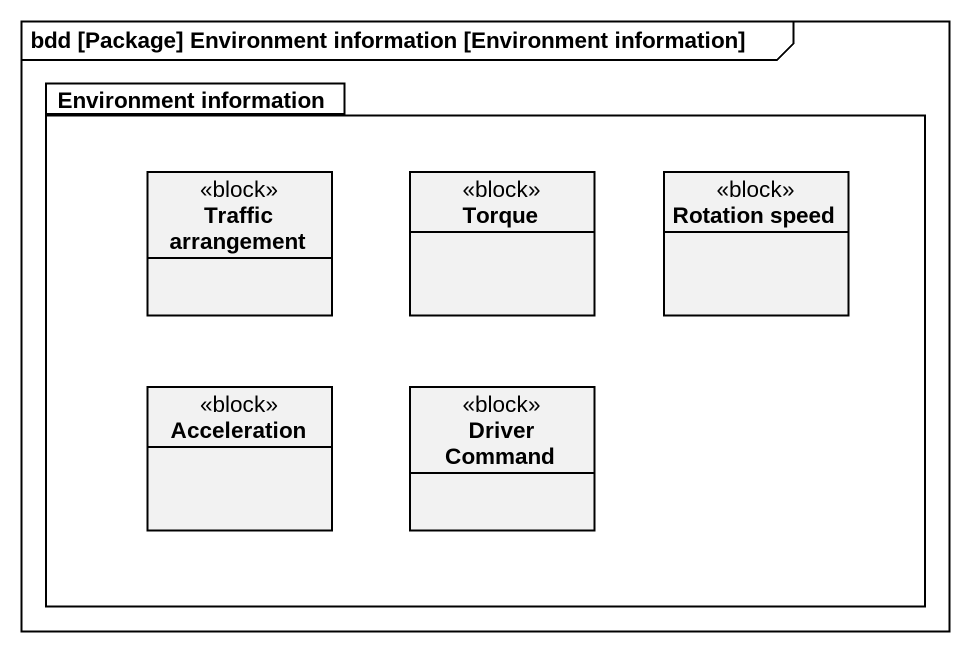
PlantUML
@startuml
mainframe bdd [Package] Environment information [Environment information]
hide circle
hide empty members
package "Environment information" as Environment_information {
  class "Traffic arrangement" as Traffic_arrangement <<block>>
  class Torque <<block>>
  class "Rotation speed" as Rotation_speed <<block>>
  class Acceleration <<block>>
  class "Driver Command" as Driver_Command <<block>>
}
@enduml
